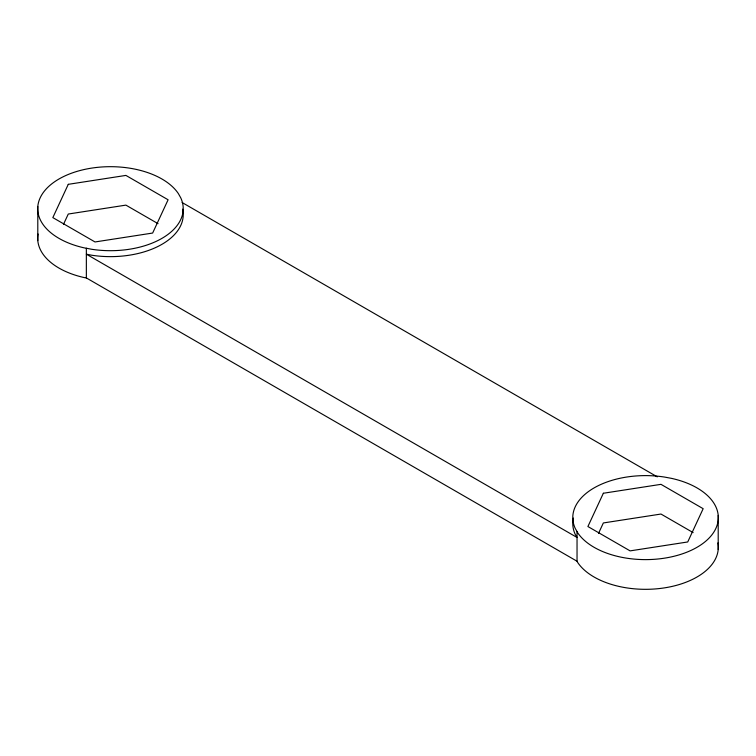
<?xml version="1.0" encoding="UTF-8"?>
<svg xmlns="http://www.w3.org/2000/svg" width="756" height="756" viewBox="0 0 756 756"><rect width="100%" height="100%" fill="white"/><g stroke="black" fill="none" stroke-linecap="round" stroke-linejoin="round"><path stroke-width="1.13" d="M63.447 224.428L68.276 214.033L125.902 205.122L158.051 223.672M598.525 533.358L603.354 522.954L660.98 514.042L693.129 532.602M86.354 248.233L84.388 247.902A72.765 42.005 0 0 1 59.015 178.983A72.765 42.005 0 0 1 178.388 193.63L180.741 197.817A72.765 42.005 0 0 1 91.627 249.263L86.354 248.233L86.354 277.934L577.036 561.236L577.612 562.37A72.765 42.005 0 0 0 662.521 588.159A72.765 42.005 0 0 0 717.898 542.921M86.354 277.934L84.388 277.613A72.765 42.005 0 0 1 38.102 234.001M182.13 202.532L657.285 476.866M577.036 531.525L575.259 528.482A72.765 42.005 0 0 1 664.373 477.036L671.611 478.387A72.765 42.005 0 0 1 696.985 547.316A72.765 42.005 0 0 1 577.612 532.668L577.036 531.525L577.036 561.236M718.2 515.412L718.2 549.517M37.8 206.482L37.8 240.588M182.602 209.138A72.765 42.005 0 0 1 91.627 255.207L86.354 254.177L577.036 537.469L575.259 534.426A72.765 42.005 0 0 1 573.398 518.068M68.276 184.332L52.835 217.605L95.02 241.958L152.646 233.046L168.097 199.773L125.902 175.411L68.276 184.332M603.354 493.252L587.903 526.526L630.098 550.878L687.724 541.967L703.165 508.693L660.98 484.341L603.354 493.252"/></g></svg>
